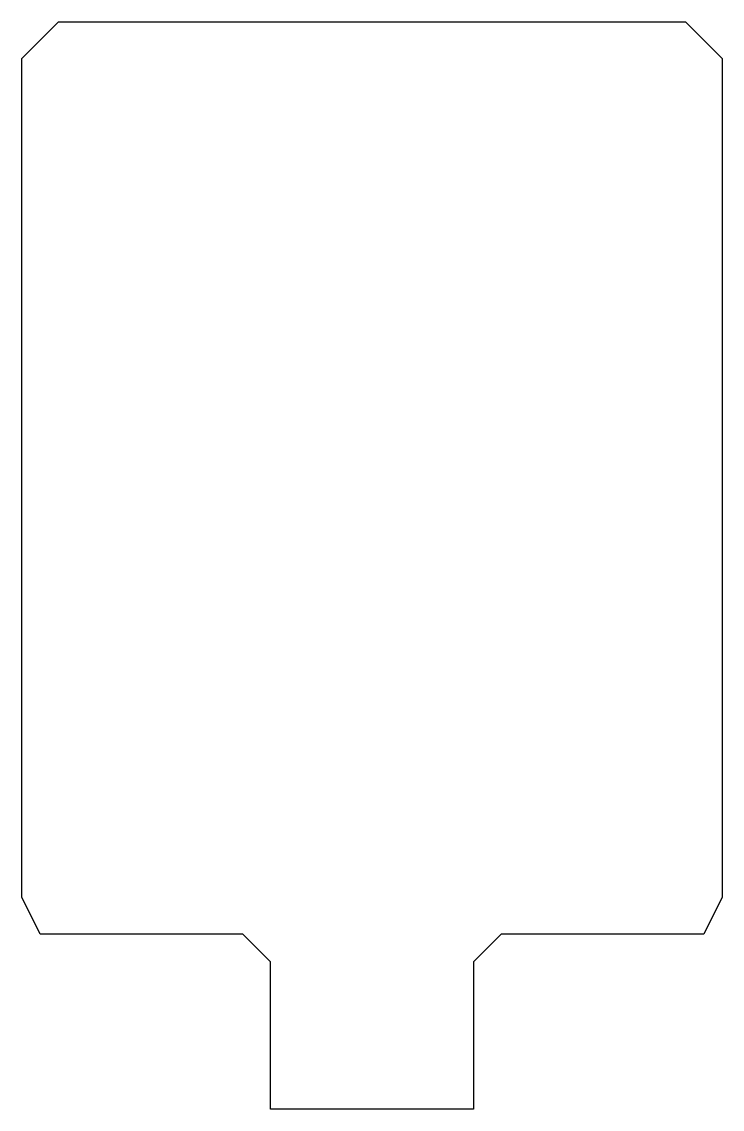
# Model space of a CAD drawing. Header units: millimetres. Extents: x -38 to 38, y -59 to 59.
import ezdxf

# ---------------------------------------------------------------- set-up
doc = ezdxf.new("R2010")
doc.units = ezdxf.units.MM

msp = doc.modelspace()

# ---------------------------------------------------------------- linework, layer by layer
at = {"layer": 'PROVISIONAL_PCB_OUTLINE'}
msp.add_lwpolyline([(-34, 59), (34, 59), (38, 55), (38, -36), (36, -40), (14, -40), (11, -43), (11, -59), (-11, -59), (-11, -43), (-14, -40), (-36, -40), (-38, -36), (-38, 55)], close=True, dxfattribs=at)

doc.saveas('drawing.dxf')
